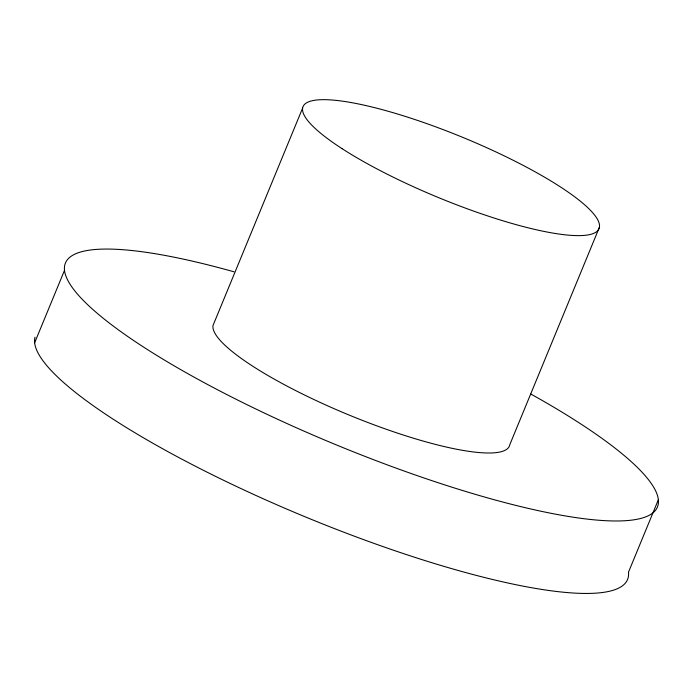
<?xml version="1.0" encoding="UTF-8"?>
<svg xmlns="http://www.w3.org/2000/svg" width="693" height="693" viewBox="0 0 693 693"><rect width="100%" height="100%" fill="white"/><g stroke="black" fill="none" stroke-linecap="round" stroke-linejoin="round"><path stroke-width="1.04" d="M34.65 342.758L64.518 270.305M302.624 108.073L213.028 325.45A160.074 32.458 22.4 0 0 355.786 417.766A160.074 32.458 22.4 0 0 509.831 444.594L599.428 227.217M658.35 499.748L628.482 572.201A320.14 64.917 22.4 0 1 327.148 525.718A320.14 64.917 22.4 0 1 35.014 337.196M530.847 394.04A320.14 64.917 22.4 0 1 572.496 517.091A320.14 64.917 22.4 0 1 119.161 330.414A320.14 64.917 22.4 0 1 234.009 271.803M342.099 148.674A160.074 32.458 22.4 0 0 592.913 233.662A160.074 32.458 22.4 0 0 418.07 120.599A160.074 32.458 22.4 0 0 342.099 148.674"/></g></svg>
